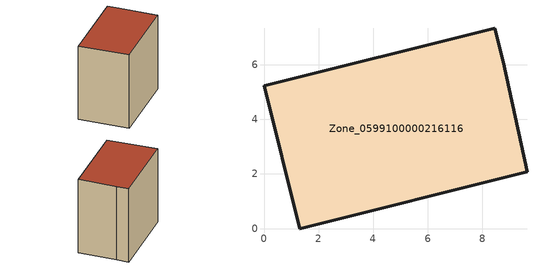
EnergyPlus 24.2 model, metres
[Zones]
Zone_0599100000216116
 floor ground (C_G): 9.63,2.08 1.31,0 0,5.23 8.46,7.33 8.77,6.1 z0
 wall outside (C_F): 8.77,6.1 8.46,7.33 0,5.23 1.31,0 9.63,2.08 8.77,6.1 z0:8.31
 roof outside (C_R): 1.31,0 9.63,2.08 8.77,6.1 8.46,7.33 0,5.23 z8.31
[BUILDING]
Pand.0599100000216116: North Axis=0; Terrain=City; Loads Convergence Tolerance Value=0.04; Temperature Convergence Tolerance Value=0.4; Solar Distribution=FullExterior; Maximum Number of Warmup Days=25; Minimum Number of Warmup Days=1
[Site:Location]
Rotterdam.The.Hague.AP_ZH_NLD Design_Conditions: Latitude=51.96; Longitude=4.45; Time Zone=1; Elevation=-4.5
[SITE:GROUNDTEMPERATURE:BUILDINGSURFACE]
18, 18, 18, 18, 18, 18, 18, 18, 18, 18, 18, 18
[MATERIAL] Thermal Absorptance=0.9; Solar Absorptance=0.7; Visible Absorptance=0.7
Name | Roughness | Thickness | Conductivity | Density | Specific Heat
G.TI.1975-1991 | MediumSmooth | 0.15 | 0.288461 | 540 | 1210
F.TI.1975-1991 | Rough | 0.3 | 0.230769 | 1920 | 840
R.TI.1975-1991 | MediumRough | 0.2 | 0.153846 | 1500 | 1000
[CONSTRUCTION]
C_G: G.TI.1975-1991
C_F: F.TI.1975-1991
C_R: R.TI.1975-1991
[ZONE]
Zone_0599100000216116: Type=1; Multiplier=1; Ceiling Height=Autocalculate; Volume=Autocalculate; Floor Area=autocalculate; Part of Total Floor Area=Yes
[ZONEINFILTRATION:DESIGNFLOWRATE]
Infil_Zone_0599100000216116: Zone or ZoneList or Space or SpaceList=Zone_0599100000216116; Schedule=AlwaysOn; Design Flow Rate Calculation Method=Flow/Area; Flow Rate per Floor Area=0.003; Constant Term Coefficient=1; Temperature Term Coefficient=0; Velocity Term Coefficient=0; Velocity Squared Term Coefficient=0
[HVACTEMPLATE:ZONE:IDEALLOADSAIRSYSTEM]
Zone_0599100000216116: Maximum Heating Supply Air Temperature=50; Minimum Cooling Supply Air Temperature=13; Maximum Heating Supply Air Humidity Ratio=0.0156; Minimum Cooling Supply Air Humidity Ratio=0.0077; Heating Limit=NoLimit; Cooling Limit=NoLimit; Dehumidification Control Type=ConstantSensibleHeatRatio; Cooling Sensible Heat Ratio=0.7; Dehumidification Setpoint=60; Humidification Control Type=None; Humidification Setpoint=30; Outdoor Air Method=None; Outdoor Air Flow Rate per Person=0.00944; Outdoor Air Flow Rate per Zone Floor Area=0; Outdoor Air Flow Rate per Zone=0; Demand Controlled Ventilation Type=None; Outdoor Air Economizer Type=NoEconomizer; Heat Recovery Type=None; Sensible Heat Recovery Effectiveness=0.7; Latent Heat Recovery Effectiveness=0.65
[ZONECONTROL:THERMOSTAT]
ThermostatControl_Zone_0599100000216116: Zone or ZoneList=Zone_0599100000216116; Control Type Schedule=DualSetpointControlType; Control 1=Thermostat_Zone_0599100000216116; Temperature Difference Between Cutout And Setpoint=0
[THERMOSTATSETPOINT:DUALSETPOINT]
Thermostat_Zone_0599100000216116: Heating Setpoint Temperature Schedule=HeatingSetpoint_Zone_0599100000216116; Cooling Setpoint Temperature Schedule=CoolingSetpoint_Zone_0599100000216116
[SCHEDULE:COMPACT]
HeatingSetpoint_Zone_0599100000216116: Through: 12/31, For: AllDays, Until: 24:00, 21
CoolingSetpoint_Zone_0599100000216116: Through: 12/31, For: AllDays, Until: 24:00, 24
DualSetpointControlType: Through: 12/31, For: AllDays, Until: 24:00, 4
AlwaysOn: Through: 12/31, For: AllDays, Until: 24:00, 1
